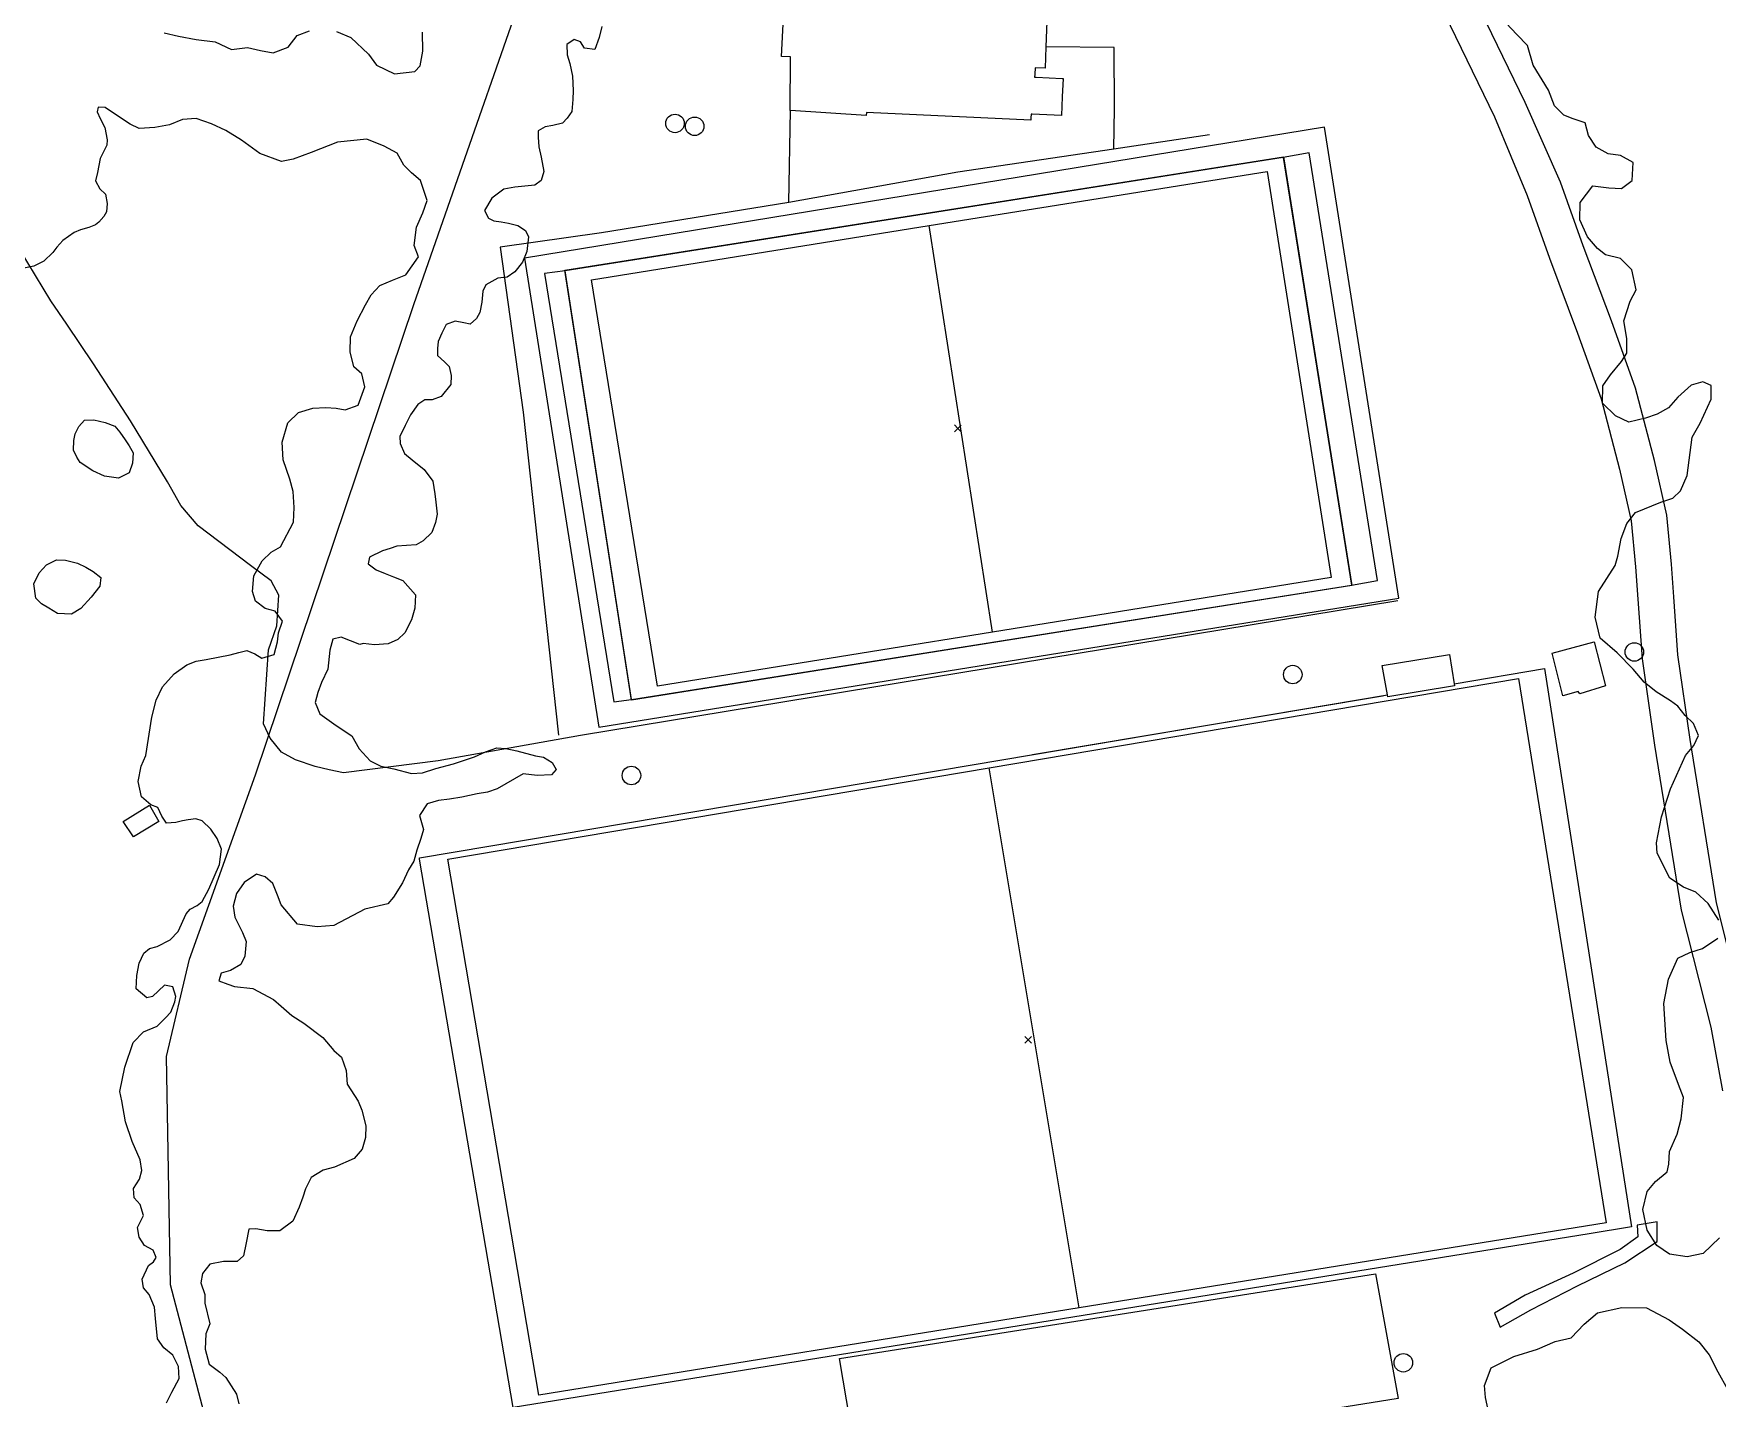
# Model space of a CAD drawing. Header units: metres. Extents: x 4652992 to 4879070, y 2074171 to 2309877.
# Drawn here: x 4653619.9 to 4653760, y 2307623.4 to 2307737.1 of the extents above; entities that cross this region are included whole.
import ezdxf

# ---------------------------------------------------------------- set-up
doc = ezdxf.new("R2010")
doc.units = ezdxf.units.M
doc.header["$MEASUREMENT"] = 0
doc.linetypes.add('DGN Style 2', pattern=[66.27138, 39.762828, -26.508552])
doc.linetypes.add('DGN Style 3', pattern=[92.779933, 66.271381, -26.508552])
doc.layers.get('0').update_dxf_attribs({"color": 4, "lineweight": 0})
for name, color, linetype, lineweight in [('Level 1', 2, 'Continuous', 0), ('Level 19', 38, 'DGN Style 3', 0), ('Level 27', 30, 'Continuous', 0), ('Level 30', 5, 'Continuous', 0), ('Level 31', 38, 'Continuous', 0), ('Level 37', 3, 'Continuous', 0), ('Level 38', 3, 'Continuous', 0), ('Level 40', 1, 'Continuous', 0), ('Level 41', 4, 'Continuous', 0), ('Level 54', 30, 'DGN Style 2', 0), ('Level 61', 4, 'Continuous', 0), ('Level 63', 3, 'Continuous', 0)]:
    doc.layers.add(name, color=color, linetype=linetype, lineweight=lineweight)

# ---------------------------------------------------------------- blocks, each defined once
blk = doc.blocks.new('POSTE')
at = {"color": 0, "linetype": 'ByBlock', "lineweight": -2}
blk.add_circle((0, 0), 0.77, dxfattribs=at)
blk = doc.blocks.new('COTA')
at = {"color": 0, "linetype": 'ByBlock', "lineweight": -2, "ltscale": 10}
for p, q in [((0, 0), (-1.419522, -1.408457)), ((-1.408457, 1.419522), (0, 0)), ((1.419522, 1.408457), (0, 0)), ((0, 0), (1.408457, -1.419522))]:
    blk.add_line(p, q, dxfattribs=at)

msp = doc.modelspace()

# ---------------------------------------------------------------- linework, layer by layer
at = {"layer": 'Level 1'}
msp.add_polyline3d([(4653733.4079, 2307689.832094, 1370.4125), (4653665.399477, 2307678.619875, 1370.2875), (4653653.563906, 2307676.529482, 1370.225), (4653645.679079, 2307675.512881, 1369.7625), (4653644.508913, 2307675.760317, 1369.3875), (4653643.344118, 2307676.034304, 1368.9875), (4653641.686526, 2307676.605898, 1368.4625), (4653640.541506, 2307677.235293, 1368.1125), (4653639.593691, 2307678.403689, 1367.6875), (4653639.040896, 2307679.599489, 1367.3125), (4653639.455874, 2307685.763308, 1366.425), (4653640.153322, 2307687.745913, 1366.1125), (4653640.307497, 2307690.313479, 1365.625), (4653639.669314, 2307691.499697, 1365.375), (4653637.9657, 2307692.772707, 1364.875), (4653633.606509, 2307696.073122, 1363.5125), (4653632.157717, 2307697.762331, 1362.2), (4653631.047732, 2307699.739687, 1361.225), (4653627.980898, 2307704.813906, 1358.1625), (4653624.899905, 2307709.559084, 1355.8), (4653622.684084, 2307712.876711, 1354.2375), (4653621.344485, 2307714.819704, 1352.9125), (4653618.151675, 2307720.086489, 1349.975)], dxfattribs=at)
at = {"layer": 'Level 19', "linetype": 'DGN Style 3'}
for points in [[(4653762.376126, 2307654.980041, 1374.820187), (4653759.934022, 2307664.701, 1374.031073), (4653757.73867, 2307678.284098, 1372.869775), (4653756.722324, 2307685.342197, 1372.05289), (4653756.367241, 2307690.171539, 1371.376923), (4653756.191519, 2307692.900937, 1371.030244), (4653755.80516, 2307696.958658, 1370.419318), (4653754.776312, 2307701.520177, 1369.733145), (4653753.186534, 2307707.552044, 1368.715699), (4653751.182309, 2307713.14576, 1367.583419), (4653748.846741, 2307719.395922, 1366.616894), (4653746.950439, 2307724.701974, 1366.219049), (4653744.003388, 2307731.337845, 1365.825569), (4653739.837896, 2307739.932003, 1365.544839)], [(4653737.28538, 2307738.717572, 1365.449758), (4653741.445994, 2307730.133481, 1365.770898), (4653744.163159, 2307723.586788, 1366.2139), (4653746.028989, 2307718.366001, 1366.74178), (4653748.364983, 2307712.114699, 1367.695729), (4653750.31863, 2307706.662144, 1368.690572), (4653751.861665, 2307700.807625, 1369.682329), (4653752.836735, 2307696.484537, 1370.440664), (4653753.20067, 2307692.662328, 1370.996772), (4653753.374316, 2307689.96517, 1371.395329), (4653753.738061, 2307685.018021, 1371.961862), (4653754.77298, 2307677.830944, 1372.746703), (4653756.993023, 2307664.095079, 1373.912588), (4653759.444634, 2307654.336275, 1374.601733), (4653760.438899, 2307649.058869, 1374.896432)]]:
    msp.add_polyline3d(points, dxfattribs=at)
at = {"layer": 'Level 27'}
for p, q in [((4653723.884094, 2307726.75229, 1370.8977), (4653729.554806, 2307691.140064, 1370.8977)), ((4653669.659524, 2307681.616023, 1370.8977), (4653664.131587, 2307717.299642, 1370.8977))]:
    msp.add_line(p, q, dxfattribs=at)
at = {"layer": 'Level 27', "elevation": 1374.3052, "flags": 128}
msp.add_lwpolyline([(4653703.005752, 2307677.032516), (4653731.4838, 2307681.8218), (4653732.1474, 2307681.9334), (4653732.375579, 2307681.971793), (4653732.555528, 2307682.002071)], dxfattribs=at)
at = {"layer": 'Level 30', "color": 1, "elevation": 1377, "flags": 128}
msp.add_lwpolyline([(4653738.136825, 2307682.75727), (4653732.582104, 2307681.8521), (4653732.555728, 2307682.00209), (4653732.555725, 2307682.002104), (4653732.555492, 2307682.003432), (4653732.122849, 2307684.463639), (4653737.712028, 2307685.361676), (4653738.107706, 2307682.935801), (4653738.107707, 2307682.935795), (4653738.136825, 2307682.75727)], dxfattribs=at)
at = {"layer": 'Level 30', "color": 1}
for points in [[(4653704.506284, 2307745.885443, 1371.5), (4653704.141067, 2307735.970002, 1372.8548), (4653704.075193, 2307734.181558, 1372.9752), (4653703.227111, 2307734.219865, 1372.9752), (4653703.203224, 2307733.691017, 1371.29), (4653703.191675, 2307733.435325, 1370.4752), (4653703.313098, 2307733.42984, 1370.4752), (4653705.500088, 2307733.331056, 1370.4752), (4653705.567051, 2307733.328031, 1370.4752), (4653705.498454, 2307731.809366, 1370.4752), (4653705.42785, 2307730.246255, 1370.4752), (4653705.427179, 2307730.231398, 1370.4752), (4653702.995643, 2307730.341228, 1370.4752), (4653702.905435, 2307730.345302, 1370.4752), (4653702.891616, 2307730.03936, 1371.1687), (4653702.883517, 2307729.860043, 1371.5752), (4653689.198008, 2307730.478203, 1371.5), (4653689.183105, 2307730.251594, 1371.5), (4653682.870972, 2307730.653016, 1371.4001), (4653682.861919, 2307730.653591, 1371.4), (4653682.896773, 2307735.118912, 1372.9), (4653682.126668, 2307735.155563, 1372.9), (4653683.241451, 2307756.848116, 1370.5)], [(4653750.695549, 2307682.754522, 1376.4), (4653748.550662, 2307682.089841, 1376.5), (4653748.411911, 2307682.294572, 1376.5), (4653747.136484, 2307681.923219, 1376.8), (4653746.251939, 2307685.469866, 1376.8), (4653749.761714, 2307686.419116, 1376.4), (4653750.695549, 2307682.754522, 1376.4)], [(4653727.745225, 2307622.3285, 1383.6), (4653728.477636, 2307617.785752, 1383.6), (4653728.438353, 2307617.779419, 1383.6), (4653722.509597, 2307616.823547, 1383.5646), (4653722.741699, 2307615.40135, 1383.4246), (4653723.114268, 2307613.118445, 1383.2), (4653713.596514, 2307611.565152, 1383.2), (4653712.963521, 2307615.443798, 1383.4), (4653708.39159, 2307614.697661, 1383.4), (4653707.167652, 2307614.497914, 1383.4), (4653707.163746, 2307614.521849, 1383.4021), (4653706.443593, 2307618.934562, 1383.7809), (4653706.414714, 2307619.111517, 1383.796), (4653706.407203, 2307619.15754, 1383.8), (4653688.725743, 2307616.271934, 1384.1), (4653686.965842, 2307626.772485, 1384.1), (4653731.550809, 2307633.814841, 1384.1), (4653733.452344, 2307623.428043, 1384.0289), (4653727.717033, 2307622.50336, 1383.6), (4653727.745225, 2307622.3285, 1383.6)]]:
    msp.add_polyline3d(points, dxfattribs=at)
at = {"layer": 'Level 31', "elevation": 1370.2784, "flags": 128}
msp.add_lwpolyline([(4653630.338377, 2307671.463613), (4653628.21071, 2307670.188179), (4653627.353249, 2307671.462485), (4653629.549934, 2307672.829084), (4653630.338377, 2307671.463613)], dxfattribs=at)
at = {"layer": 'Level 37'}
for points in [[(4653651.849386, 2307602.811574, 1383.5507), (4653651.151013, 2307607.252783, 1380.5784), (4653647.800469, 2307608.244483, 1378.9784), (4653643.276764, 2307609.890756, 1377.0784), (4653639.772891, 2307611.294735, 1376.6784), (4653636.428975, 2307615.585533, 1376.5784), (4653635.26272, 2307617.785628, 1376.4784), (4653631.295726, 2307632.898599, 1374.5885), (4653630.978828, 2307651.905628, 1372.9885), (4653632.872677, 2307659.998734, 1372.3885), (4653638.384466, 2307675.353417, 1370.5885), (4653651.545836, 2307714.50879, 1368.8885), (4653663.895733, 2307749.902892, 1367.8885), (4653667.221793, 2307754.683886, 1367.5885), (4653670.317512, 2307760.701377, 1367.0885), (4653675.527598, 2307773.317437, 1366.9885)], [(4653682.740212, 2307722.998887, 1371.978387), (4653667.164074, 2307720.462974, 1371.678387), (4653658.741353, 2307719.27158, 1371.278387), (4653660.633797, 2307705.537008, 1371.578387), (4653663.57466, 2307678.668119, 1371.578387)]]:
    msp.add_polyline3d(points, dxfattribs=at)
at = {"layer": 'Level 38'}
for points in [[(4653709.777197, 2307727.447109, 1371.668415), (4653709.832678, 2307730.82686, 1370.278387), (4653709.826128, 2307735.909275, 1369.978387), (4653704.141067, 2307735.970002, 1369.978387)], [(4653717.737143, 2307728.619575, 1371.478387), (4653709.777197, 2307727.447109, 1371.668415), (4653696.793002, 2307725.534592, 1371.978387), (4653682.740212, 2307722.998887, 1371.978387), (4653682.870972, 2307730.653016, 1371.244109)], [(4653729.578854, 2307691.10457, 1374.422241), (4653669.650748, 2307681.569812, 1374.422241), (4653664.098562, 2307717.377827, 1374.422241), (4653723.901616, 2307726.790115, 1374.522241), (4653729.578854, 2307691.10457, 1374.422241)], [(4653738.107707, 2307682.935795, 1376.430252), (4653745.605656, 2307684.196763, 1376.422241), (4653752.861289, 2307637.714404, 1376.122241), (4653749.333908, 2307637.144414, 1376.129823), (4653659.81711, 2307622.679394, 1376.322241), (4653659.817109, 2307622.679402, 1376.322241), (4653652.022849, 2307668.344202, 1376.521755), (4653652.003891, 2307668.455274, 1376.522241), (4653652.003904, 2307668.455276, 1376.522241), (4653698.009861, 2307676.192334, 1376.473091), (4653732.555492, 2307682.003432, 1376.436375), (4653732.555725, 2307682.002104, 1376.436185), (4653732.555728, 2307682.00209, 1376.436183)]]:
    msp.add_polyline3d(points, dxfattribs=at)
at = {"layer": 'Level 40', "color": 3, "flags": 128}
for points, elevation in [([(4653624.154401, 2307704.881434), (4653624.911024, 2307704.919917), (4653625.861995, 2307704.672384), (4653626.681046, 2307704.388566), (4653627.081347, 2307703.87633), (4653627.518669, 2307703.23284), (4653627.858802, 2307702.732358), (4653628.187369, 2307702.17212), (4653628.14583, 2307701.311938), (4653627.863691, 2307700.498658), (4653626.966113, 2307700.053426), (4653625.811598, 2307700.216468), (4653624.835142, 2307700.654927), (4653623.784557, 2307701.355966), (4653623.492949, 2307701.784992), (4653623.236027, 2307702.393347), (4653623.266023, 2307703.193873), (4653623.370096, 2307703.731833), (4653623.677789, 2307704.354129), (4653624.154401, 2307704.881434)], 1363.044685), ([(4653621.816725, 2307693.241375), (4653622.55827, 2307693.220426), (4653623.564624, 2307692.962724), (4653624.248559, 2307692.644361), (4653624.861094, 2307692.278185), (4653625.510461, 2307691.781399), (4653625.432256, 2307691.055946), (4653624.697842, 2307690.149607), (4653623.832142, 2307689.207045), (4653623.058458, 2307688.740343), (4653621.886272, 2307688.783273), (4653621.165376, 2307689.232223), (4653620.552709, 2307689.598389), (4653620.082811, 2307690.060243), (4653619.942195, 2307691.260551), (4653620.365896, 2307692.165792), (4653620.994583, 2307692.845895), (4653621.816725, 2307693.241375)], 1366.344685)]:
    msp.add_lwpolyline(points, dxfattribs=dict(at, elevation=elevation))
at = {"layer": 'Level 40', "color": 3}
for points in [[(4653630.767256, 2307737.123963, 1359.47598), (4653631.963274, 2307736.854641, 1360.07598), (4653633.44198, 2307736.577127, 1360.675979), (4653635.027713, 2307736.373067, 1361.27598), (4653636.385031, 2307735.740291, 1361.875979), (4653637.704097, 2307735.900885, 1362.77598), (4653638.797774, 2307735.650355, 1363.375979), (4653639.852794, 2307735.454382, 1363.97598), (4653641.08177, 2307735.920715, 1363.97598), (4653641.841162, 2307736.903418, 1363.97598), (4653642.860932, 2307737.277656, 1364.57598)], [(4653667.199092, 2307737.661055, 1372.375979), (4653666.972166, 2307736.728603, 1372.375979), (4653666.592682, 2307735.733024, 1372.375979), (4653665.747489, 2307735.858109, 1371.77598), (4653665.397834, 2307736.373405, 1371.77598), (4653664.895092, 2307736.561411, 1371.77598), (4653664.275924, 2307736.146902, 1371.77598), (4653664.291068, 2307735.295214, 1371.77598), (4653664.512605, 2307734.581706, 1371.77598), (4653664.754185, 2307733.506921, 1371.77598), (4653664.79769, 2307732.336989, 1371.77598), (4653664.786183, 2307731.579868, 1371.77598), (4653664.681503, 2307730.572996, 1371.77598), (4653664.305392, 2307730.021363, 1371.77598), (4653663.910933, 2307729.607325, 1371.77598), (4653663.10855, 2307729.407261, 1371.77598), (4653662.460943, 2307729.310857, 1371.77598), (4653661.901597, 2307728.973773, 1371.77598), (4653661.888376, 2307728.440279, 1371.77598), (4653661.955125, 2307727.623065, 1371.77598), (4653662.151743, 2307726.780403, 1371.77598), (4653662.368406, 2307725.576429, 1371.77598), (4653662.132129, 2307724.818588, 1371.77598), (4653661.607741, 2307724.429894, 1371.77598), (4653659.959169, 2307724.287845, 1372.07598), (4653659.027115, 2307724.11315, 1372.07598), (4653658.030191, 2307723.370564, 1372.07598), (4653657.424454, 2307722.328015, 1372.07598), (4653657.749171, 2307721.683846, 1372.07598), (4653658.200316, 2307721.461536, 1372.07598), (4653658.814547, 2307721.385936, 1372.07598), (4653659.420441, 2307721.267308, 1372.07598), (4653660.191103, 2307721.071763, 1372.07598), (4653660.833614, 2307720.678028, 1372.07598), (4653661.088352, 2307720.136936, 1372.07598), (4653660.942117, 2307718.915178, 1372.07598), (4653660.594431, 2307718.045427, 1372.07598), (4653659.943803, 2307717.234932, 1372.07598), (4653659.316388, 2307716.77713, 1372.07598), (4653658.539069, 2307716.705917, 1372.07598), (4653657.53208, 2307716.143686, 1372.07598), (4653657.294125, 2307715.609628, 1372.07598), (4653657.206058, 2307714.688942, 1372.07598), (4653657.039738, 2307713.828215, 1372.07598), (4653656.766806, 2307713.345628, 1372.07598), (4653656.225837, 2307712.870777, 1372.07598), (4653655.706394, 2307712.972342, 1372.07598), (4653654.970489, 2307713.116231, 1372.07598), (4653654.246276, 2307712.855832, 1372.07598), (4653653.880096, 2307712.123412, 1372.07598), (4653653.565518, 2307711.425553, 1372.07598), (4653653.500676, 2307710.857541, 1372.07598), (4653653.522064, 2307710.250513, 1371.47598), (4653654.09711, 2307709.735758, 1371.47598), (4653654.472138, 2307709.349516, 1371.47598), (4653654.642247, 2307708.600954, 1371.47598), (4653654.63071, 2307707.843177, 1371.47598), (4653653.807619, 2307706.841549, 1371.47598), (4653653.082694, 2307706.580761, 1371.47598), (4653652.45103, 2307706.570006, 1371.47598), (4653651.88274, 2307706.189175, 1371.47598), (4653651.266171, 2307705.325914, 1371.47598), (4653650.822937, 2307704.428771, 1371.47598), (4653650.37969, 2307703.5316, 1371.47598), (4653650.401454, 2307702.946065, 1371.47598), (4653650.779973, 2307702.11204, 1371.47598), (4653651.398458, 2307701.588905, 1371.47598), (4653652.413549, 2307700.767655, 1372.07598), (4653653.125556, 2307699.811354, 1372.07598), (4653653.291921, 2307698.738628, 1372.07598), (4653653.383438, 2307698.052032, 1372.07598), (4653653.491623, 2307697.064967, 1372.07598), (4653653.353255, 2307696.348904, 1372.07598), (4653653.043177, 2307695.517704, 1372.07598), (4653652.314809, 2307694.84235, 1372.07598), (4653651.727625, 2307694.510982, 1372.07598), (4653650.132026, 2307694.376192, 1372.07598), (4653649.572445, 2307694.188027, 1372.07598), (4653648.94081, 2307694.013898, 1372.07598), (4653647.865903, 2307693.480252, 1372.07598), (4653647.755164, 2307692.907287, 1372.07598), (4653648.406345, 2307692.408786, 1372.07598), (4653649.17106, 2307692.111121, 1372.07598), (4653649.86371, 2307691.827507, 1372.07598), (4653650.628362, 2307691.529867, 1372.07598), (4653651.693201, 2307690.336944, 1372.675979), (4653651.629726, 2307689.235652, 1372.675979), (4653651.364195, 2307688.247952, 1372.675979), (4653650.783152, 2307687.173186, 1372.675979), (4653650.226916, 2307686.613281, 1372.675979), (4653649.41044, 2307686.252524, 1372.675979), (4653648.275543, 2307686.176496, 1372.675979), (4653647.326019, 2307686.28712, 1372.675979), (4653647.057961, 2307686.205591, 1372.07598), (4653645.502685, 2307686.820625, 1371.47598), (4653644.798198, 2307686.660213, 1371.47598), (4653644.545924, 2307685.742188, 1371.47598), (4653644.385283, 2307684.136743, 1371.47598), (4653643.875055, 2307683.045679, 1371.47598), (4653643.564498, 2307682.213323, 1371.47598), (4653643.32606, 2307681.366918, 1371.47598), (4653643.712521, 2307680.422857, 1372.375979), (4653645.081523, 2307679.470922, 1373.57598), (4653646.388653, 2307678.606967, 1374.77598), (4653646.998718, 2307677.526025, 1374.77598), (4653647.923342, 2307676.531997, 1374.77598), (4653648.800927, 2307676.06529, 1374.77598), (4653649.877093, 2307675.856058, 1374.77598), (4653651.352165, 2307675.461427, 1374.47598), (4653652.254731, 2307675.508087, 1374.47598), (4653653.369709, 2307675.883649, 1374.47598), (4653654.857168, 2307676.260778, 1374.47598), (4653656.599646, 2307676.851617, 1374.175979), (4653657.49951, 2307677.269138, 1374.175979), (4653658.457307, 2307677.601293, 1374.175979), (4653659.188786, 2307677.533069, 1374.175979), (4653660.121737, 2307677.351588, 1374.175979), (4653661.673806, 2307676.943291, 1373.875979), (4653662.3199, 2307676.817614, 1373.875979), (4653663.054373, 2307676.378393, 1373.875979), (4653663.388538, 2307675.794781, 1373.875979), (4653663.004871, 2307675.350781, 1373.875979), (4653661.801118, 2307675.288521, 1373.875979), (4653660.638659, 2307675.440492, 1373.875979), (4653658.468952, 2307674.192038, 1374.175979), (4653657.668488, 2307673.903261, 1374.175979), (4653656.823788, 2307673.7712, 1374.175979), (4653655.524691, 2307673.499951, 1374.77598), (4653654.523421, 2307673.324548, 1374.77598), (4653653.607599, 2307673.206524, 1374.77598), (4653652.664162, 2307672.945828, 1374.77598), (4653652.02703, 2307671.95946, 1374.77598), (4653652.337774, 2307670.793982, 1375.675979), (4653652.132293, 2307670.056895, 1375.97598), (4653651.79647, 2307669.087815, 1375.97598), (4653651.546004, 2307668.176014, 1375.97598), (4653651.108227, 2307667.448332, 1375.97598), (4653650.601639, 2307666.364569, 1375.97598), (4653649.852673, 2307665.180044, 1375.97598), (4653649.370751, 2307664.60861, 1375.97598), (4653647.474987, 2307664.159388, 1375.375979), (4653644.88045, 2307662.807595, 1374.77598), (4653643.491083, 2307662.700301, 1374.175979), (4653641.867018, 2307662.934385, 1373.57598), (4653640.502959, 2307664.528373, 1372.97598), (4653640.209405, 2307665.32777, 1372.97598), (4653639.799549, 2307666.298237, 1372.97598), (4653639.162723, 2307666.867306, 1372.97598), (4653638.456706, 2307667.078586, 1372.97598), (4653637.426833, 2307666.387488, 1372.97598), (4653636.80119, 2307665.469392, 1372.97598), (4653636.521665, 2307664.409852, 1372.97598), (4653636.643619, 2307663.495168, 1372.97598), (4653637.276353, 2307662.217254, 1372.675979), (4653637.583929, 2307661.489042, 1372.675979), (4653637.492681, 2307660.243897, 1372.675979), (4653637.138196, 2307659.56977, 1372.675979), (4653636.293346, 2307659.064968, 1372.675979), (4653635.503823, 2307658.846568, 1372.675979), (4653635.307203, 2307658.216067, 1372.675979), (4653636.071869, 2307657.919283, 1372.675979), (4653636.634261, 2307657.735995, 1372.675979), (4653638.144813, 2307657.573518, 1373.57598), (4653639.863897, 2307656.659828, 1374.175979), (4653640.499564, 2307656.091965, 1374.175979), (4653641.394982, 2307655.325565, 1374.175979), (4653642.389808, 2307654.688149, 1374.175979), (4653643.983735, 2307653.475429, 1375.07598), (4653644.894364, 2307652.410986, 1375.07598), (4653645.528992, 2307651.844049, 1375.07598), (4653645.909873, 2307650.734274, 1375.07598), (4653645.990045, 2307649.608745, 1375.07598), (4653646.903393, 2307648.173914, 1375.07598), (4653647.209709, 2307647.448628, 1375.07598), (4653647.549214, 2307646.124945, 1375.07598), (4653647.513499, 2307645.169881, 1375.07598), (4653647.248825, 2307644.185112, 1375.07598), (4653646.581345, 2307643.426248, 1375.07598), (4653644.95373, 2307642.705057, 1375.07598), (4653644.010168, 2307642.443526, 1375.07598), (4653642.997621, 2307641.825264, 1375.07598), (4653642.517627, 2307640.88194, 1375.07598), (4653642.308011, 2307640.182357, 1375.07598), (4653641.999068, 2307639.35394, 1375.07598), (4653641.477678, 2307638.196496, 1375.07598), (4653640.383659, 2307637.401775, 1375.675979), (4653639.338623, 2307637.38187, 1375.675979), (4653638.406558, 2307637.561984, 1375.675979), (4653637.805396, 2307637.530242, 1375.675979), (4653637.584928, 2307636.389552, 1375.675979), (4653637.378236, 2307635.320136, 1375.675979), (4653636.837766, 2307634.832874, 1375.675979), (4653635.720794, 2307634.826738, 1375.675979), (4653634.5624, 2307634.606697, 1375.675979), (4653633.966705, 2307633.834169, 1375.675979), (4653633.815091, 2307633.049828, 1375.675979), (4653634.151727, 2307632.097251, 1375.675979), (4653634.157335, 2307631.356517, 1375.675979), (4653634.560826, 2307629.653477, 1376.875979), (4653634.252557, 2307628.826997, 1376.875979), (4653634.179896, 2307627.53094, 1376.875979)], [(4653645.119164, 2307737.234347, 1366.375979), (4653646.299676, 2307736.748129, 1366.675979), (4653647.776719, 2307735.359186, 1366.97598), (4653648.443539, 2307734.439363, 1367.57598), (4653649.944635, 2307733.712851, 1368.47598), (4653651.623402, 2307733.906746, 1369.07598), (4653652.072462, 2307734.374399, 1370.57598), (4653652.296901, 2307735.601309, 1371.77598), (4653652.275798, 2307737.189396, 1371.77598)], [(4653760.112668, 2307663.257103, 1378), (4653759.245403, 2307664.629857, 1378), (4653758.221681, 2307665.581665, 1378), (4653757.172938, 2307666.011656, 1378), (4653756.034521, 2307666.760127, 1378), (4653755.00179, 2307668.842582, 1378), (4653754.937144, 2307669.682948, 1378), (4653755.355795, 2307671.858884, 1378), (4653756.107146, 2307674.195612, 1378), (4653757.355125, 2307676.962921, 1377.1), (4653758.046386, 2307677.807562, 1377.1), (4653758.432443, 2307678.636371, 1377.1), (4653758.017676, 2307679.621447, 1377.1), (4653757.314628, 2307680.28608, 1377.1), (4653756.712305, 2307681.081767, 1377.1), (4653756.11291, 2307681.500162, 1377.1), (4653754.900083, 2307682.264372, 1377.1), (4653753.919609, 2307683.058608, 1377.1), (4653752.994985, 2307684.143391, 1377.1), (4653751.670876, 2307685.518305, 1376.8), (4653750.259712, 2307686.743203, 1375.3), (4653749.83773, 2307688.488114, 1375.3), (4653750.098152, 2307690.628666, 1375.3), (4653751.496079, 2307692.773475, 1375.3), (4653751.723275, 2307693.560236, 1375.3), (4653752.003574, 2307695.016643, 1375.3), (4653752.474911, 2307696.284528, 1375.3), (4653753.18226, 2307697.203963, 1375.3), (4653755.307504, 2307698.040854, 1374.7), (4653756.282576, 2307698.379387, 1374.7), (4653756.934309, 2307699.008019, 1374.7), (4653757.478986, 2307700.262495, 1374.7), (4653757.899918, 2307703.467208, 1373.8), (4653758.577584, 2307704.621644, 1373.8), (4653759.496847, 2307706.637233, 1373.8), (4653759.487957, 2307707.774651, 1373.8), (4653758.784442, 2307708.063951, 1373.8), (4653757.822247, 2307707.798233, 1373.8), (4653756.71958, 2307706.802835, 1373.8), (4653755.937617, 2307705.895967, 1373.8), (4653754.994867, 2307705.373443, 1373.2), (4653754.007201, 2307705.059061, 1372), (4653752.647, 2307704.717985, 1372), (4653751.529103, 2307705.240663, 1372), (4653750.43634, 2307706.290014, 1372), (4653750.483787, 2307707.723566, 1372), (4653751.121356, 2307708.66178, 1372), (4653752.021322, 2307709.776331, 1372), (4653752.455717, 2307710.450534, 1372), (4653752.4609, 2307711.664452, 1372), (4653752.214785, 2307713.155436, 1372), (4653752.745679, 2307714.779428, 1371.4), (4653753.25463, 2307715.717021, 1370.5), (4653752.889098, 2307717.386884, 1370.5), (4653751.926968, 2307718.336701, 1370.5), (4653750.690612, 2307718.655409, 1370.5), (4653750.025588, 2307719.166447, 1370.5), (4653749.192319, 2307720.137364, 1369.3), (4653748.548374, 2307721.559978, 1369.3), (4653748.596024, 2307722.999353, 1369.3), (4653749.630043, 2307724.397509, 1369.3), (4653750.970671, 2307724.210482, 1369.3), (4653752.030594, 2307724.154816, 1369.3), (4653752.922986, 2307724.818184, 1369.3), (4653752.98475, 2307726.330808, 1369.3), (4653751.950196, 2307726.915247, 1369.3), (4653750.904417, 2307727.044463, 1369.3), (4653749.928118, 2307727.609068, 1368.7), (4653749.272451, 2307728.577343, 1368.7), (4653749.013904, 2307729.620235, 1368.7), (4653748.009482, 2307729.970259, 1368.7), (4653747.22632, 2307730.276807, 1368.7), (4653746.454304, 2307731.039091, 1368.7), (4653745.943093, 2307732.3607, 1368.7), (4653744.666768, 2307734.438036, 1367.8), (4653744.211544, 2307736.056085, 1367.8), (4653743.318949, 2307736.995921, 1367.8), (4653742.426311, 2307737.935803, 1367.8)], [(4653630.974778, 2307623.080857, 1376.875979), (4653631.39999, 2307623.961885, 1376.875979), (4653632.0293, 2307625.107624, 1376.875979), (4653631.963028, 2307626.083378, 1376.875979), (4653631.484692, 2307627.037251, 1376.875979), (4653630.734181, 2307627.63818, 1376.875979), (4653630.218029, 2307628.396655, 1376.875979), (4653630.038248, 2307630.103943, 1376.875979), (4653629.975184, 2307631.046635, 1376.57598), (4653629.515486, 2307632.098817, 1376.57598), (4653629.059616, 2307632.643194, 1376.57598), (4653628.946054, 2307633.375041, 1376.57598), (4653629.467934, 2307634.491273, 1376.57598), (4653629.887758, 2307634.815861, 1376.57598), (4653630.110882, 2307635.178426, 1376.57598), (4653629.870627, 2307635.782601, 1376.57598), (4653629.131091, 2307636.178977, 1376.57598), (4653628.70357, 2307636.870054, 1376.57598), (4653628.550281, 2307637.660293, 1376.57598), (4653629.053268, 2307638.678688, 1376.57598), (4653628.771356, 2307639.595192, 1376.57598), (4653628.266298, 2307640.149169, 1376.57598), (4653628.211362, 2307640.920411, 1376.57598), (4653628.716275, 2307641.684846, 1376.57598), (4653628.907219, 2307642.408539, 1376.57598), (4653628.772836, 2307643.296538, 1376.57598), (4653628.117544, 2307644.840935, 1375.97598), (4653627.564568, 2307646.47051, 1375.97598), (4653627.236859, 2307648.208801, 1375.97598), (4653627.097251, 2307648.998516, 1375.375979), (4653627.500005, 2307651.006554, 1374.77598), (4653628.203394, 2307653.056708, 1374.77598), (4653629.043419, 2307653.961749, 1374.77598), (4653630.183472, 2307654.437295, 1373.875979), (4653630.878352, 2307655.117252, 1373.875979), (4653631.328295, 2307655.590085, 1373.875979), (4653631.666256, 2307656.449568, 1373.27598), (4653631.75172, 2307656.89159, 1373.27598), (4653631.498873, 2307657.704887, 1373.27598), (4653630.807102, 2307657.838941, 1373.27598), (4653629.807535, 2307656.911605, 1373.27598), (4653629.324793, 2307656.801309, 1373.27598), (4653628.440892, 2307657.533103, 1373.27598), (4653628.50159, 2307658.642419, 1373.27598), (4653628.701048, 2307659.673873, 1373.27598), (4653629.069682, 2307660.519643, 1373.27598), (4653629.550498, 2307660.885039, 1373.27598), (4653630.200467, 2307661.064761, 1373.27598), (4653631.281763, 2307661.619422, 1373.27598), (4653631.94746, 2307662.319461, 1372.675979), (4653632.60883, 2307663.787337, 1372.07598), (4653632.941919, 2307664.182111, 1372.07598), (4653633.51296, 2307664.479673, 1372.07598), (4653633.935504, 2307664.80603, 1372.07598), (4653634.491192, 2307665.821099, 1372.07598), (4653635.38147, 2307667.874595, 1372.675979), (4653635.529629, 2307669.171608, 1372.675979), (4653635.187225, 2307670.053946, 1372.675979), (4653634.667975, 2307670.817662, 1372.675979), (4653633.931917, 2307671.521515, 1372.675979), (4653633.397492, 2307671.676293, 1372.675979), (4653632.766082, 2307671.594934, 1372.675979), (4653632.29251, 2307671.533912, 1372.675979), (4653631.750462, 2307671.384191, 1372.675979), (4653630.970624, 2307671.331632, 1372.675979), (4653630.571108, 2307671.919189, 1372.675979), (4653630.249558, 2307672.644611, 1372.675979), (4653629.675065, 2307672.858182, 1372.675979), (4653628.879833, 2307673.522629, 1372.675979), (4653628.61336, 2307674.798398, 1372.675979), (4653628.860519, 2307676.076381, 1372.675979), (4653629.238974, 2307676.971828, 1372.675979), (4653629.740234, 2307680.159602, 1373.27598), (4653630.114464, 2307681.564407, 1373.27598), (4653630.638847, 2307682.685217, 1373.27598), (4653631.617386, 2307683.768578, 1373.27598), (4653632.64849, 2307684.519123, 1372.675979), (4653633.426295, 2307684.826703, 1372.675979), (4653634.274446, 2307684.967604, 1372.675979), (4653636.260666, 2307685.330277, 1372.07598), (4653636.985811, 2307685.530895, 1371.47598), (4653637.637214, 2307685.710579, 1371.47598), (4653638.301987, 2307685.427969, 1371.47598), (4653638.898182, 2307685.056562, 1371.47598), (4653639.9342, 2307685.365668, 1371.47598), (4653640.193056, 2307686.438884, 1371.47598), (4653640.286269, 2307687.186823, 1371.47598), (4653640.625118, 2307688.142285, 1371.47598), (4653640.015591, 2307688.975981, 1371.47598), (4653639.183301, 2307689.189132, 1371.47598), (4653638.377582, 2307689.805707, 1371.47598), (4653638.124155, 2307690.621184, 1371.47598), (4653638.22302, 2307691.929863, 1371.47598), (4653638.925645, 2307693.171957, 1371.47598), (4653639.681633, 2307693.89287, 1371.47598), (4653640.458256, 2307694.347304, 1370.875979), (4653641.521526, 2307696.389128, 1370.875979), (4653641.601403, 2307697.600296, 1370.875979), (4653641.502103, 2307698.948625, 1370.875979), (4653641.237029, 2307699.971492, 1370.875979), (4653640.670723, 2307701.564284, 1370.875979), (4653640.59999, 2307703.060406, 1370.875979), (4653641.062924, 2307704.656813, 1370.875979), (4653641.94715, 2307705.506454, 1370.875979), (4653643.15156, 2307705.884642, 1370.875979), (4653644.212543, 2307705.936927, 1370.27598), (4653645.074642, 2307705.870911, 1370.27598), (4653645.818466, 2307705.725679, 1370.27598), (4653646.924513, 2307706.123527, 1370.27598), (4653647.477302, 2307707.65236, 1370.27598), (4653647.221603, 2307708.725289, 1370.27598), (4653646.563593, 2307709.314179, 1370.27598), (4653646.237296, 2307710.554384, 1370.27598), (4653646.27715, 2307711.825349, 1370.27598), (4653646.84143, 2307713.147243, 1370.27598), (4653647.525978, 2307714.478322, 1371.175979), (4653647.994312, 2307715.306147, 1371.175979), (4653648.710188, 2307716.085531, 1371.175979), (4653649.774534, 2307716.541341, 1371.175979), (4653650.888316, 2307716.987438, 1371.175979), (4653651.944737, 2307718.466125, 1371.175979), (4653651.561908, 2307719.409237, 1371.175979), (4653651.757752, 2307720.954097, 1371.175979), (4653652.292531, 2307722.126158, 1371.175979), (4653652.650263, 2307723.179634, 1371.175979), (4653652.094093, 2307724.820606, 1371.175979), (4653651.347683, 2307725.477487, 1371.175979), (4653650.70025, 2307726.115002, 1371.175979), (4653650.146943, 2307727.115781, 1370.57598), (4653649.08261, 2307727.691334, 1369.07598), (4653647.64367, 2307728.277297, 1367.875979), (4653645.186239, 2307728.011688, 1367.27598), (4653642.991383, 2307727.148634, 1366.07598), (4653641.514578, 2307726.593284, 1365.175979), (4653640.547758, 2307726.421752, 1365.175979), (4653638.737556, 2307727.073824, 1363.97598), (4653637.208913, 2307728.178269, 1363.07598), (4653635.889198, 2307728.994743, 1361.875979), (4653634.704233, 2307729.559169, 1361.27598), (4653633.446793, 2307729.994675, 1360.675979), (4653632.286268, 2307729.918447, 1359.77598), (4653631.214695, 2307729.467761, 1359.175979), (4653629.98737, 2307729.238152, 1358.27598), (4653628.687174, 2307729.156605, 1357.675979), (4653627.93384, 2307729.524425, 1357.07598), (4653627.233709, 2307730.004189, 1355.875979), (4653625.8549, 2307730.917749, 1354.97598), (4653625.294322, 2307730.928846, 1354.97598), (4653625.188872, 2307730.554884, 1354.97598), (4653625.441632, 2307729.979264, 1354.97598), (4653625.829339, 2307729.245702, 1354.97598), (4653626.028173, 2307728.220283, 1354.97598), (4653626.006148, 2307727.764225, 1354.97598), (4653625.679941, 2307727.104615, 1354.97598), (4653625.460422, 2307726.654306, 1354.97598), (4653625.236952, 2307725.495037, 1355.57598), (4653625.070349, 2307724.804801, 1355.57598), (4653625.406243, 2307724.1477, 1355.57598), (4653625.880597, 2307723.693516, 1355.57598), (4653626.026531, 2307722.909307, 1355.57598), (4653625.961656, 2307722.232033, 1355.57598), (4653625.75458, 2307721.845402, 1355.57598), (4653625.331805, 2307721.369512, 1355.57598), (4653625.053617, 2307721.128193, 1355.57598), (4653624.514356, 2307720.905049, 1355.57598), (4653623.815731, 2307720.713047, 1355.57598), (4653623.27643, 2307720.489889, 1355.57598), (4653622.35253, 2307719.82978, 1354.97598), (4653621.8471, 2307719.27079, 1354.97598), (4653621.499919, 2307718.845302, 1354.97598), (4653620.760123, 2307718.101841, 1354.97598), (4653619.922091, 2307717.706439, 1354.97598), (4653618.439746, 2307717.403985, 1354.97598)], [(4653760.186556, 2307636.806941, 1381), (4653758.80934, 2307635.500929, 1381), (4653757.481703, 2307635.233945, 1381), (4653756.020149, 2307635.442374, 1381), (4653754.959177, 2307636.172482, 1381), (4653754.154077, 2307637.452366, 1381), (4653753.80818, 2307639.167675, 1381), (4653754.172335, 2307640.670332, 1381), (4653754.859685, 2307641.510896, 1381), (4653755.83655, 2307642.295232, 1381), (4653755.961573, 2307642.945191, 1381), (4653756.01128, 2307643.984327, 1381), (4653756.664906, 2307645.430584, 1381), (4653756.987314, 2307646.716365, 1381), (4653757.179268, 2307648.477202, 1380.4), (4653756.75903, 2307649.573508, 1378.9), (4653756.062932, 2307651.43724, 1378.9), (4653755.729901, 2307653.230457, 1378.9), (4653755.535178, 2307656.321964, 1378), (4653755.925915, 2307658.353078, 1378), (4653756.711053, 2307660.081625, 1378), (4653757.709149, 2307660.564649, 1378), (4653758.751983, 2307660.888432, 1378), (4653760.051751, 2307661.764115, 1378)], [(4653741.00928, 2307622.110971, 1385.5), (4653740.711141, 2307623.514826, 1385.5), (4653740.621228, 2307624.52415, 1385.5), (4653741.184395, 2307625.973913, 1385.5), (4653743.064478, 2307626.938592, 1384.9), (4653745.030662, 2307627.550747, 1384.9), (4653746.503761, 2307628.187342, 1384.9), (4653747.842445, 2307628.495375, 1384.9), (4653748.914563, 2307629.634859, 1384.9), (4653750.015672, 2307630.555948, 1384.9), (4653752.054295, 2307631.015772, 1384.3), (4653754.10846, 2307630.972603, 1384.3), (4653755.97819, 2307629.971849, 1384.3), (4653757.107051, 2307629.198688, 1384.9), (4653758.469098, 2307628.155211, 1384.9), (4653759.325433, 2307627.067973, 1384.9), (4653760.047555, 2307625.652387, 1384.9), (4653760.83812, 2307624.223601, 1384.9), (4653762.030667, 2307622.627946, 1384.3)], [(4653634.179896, 2307627.53094, 1376.875979), (4653634.503224, 2307626.302953, 1376.875979), (4653635.391539, 2307625.62483, 1376.875979), (4653635.915065, 2307625.169116, 1376.875979), (4653636.78121, 2307623.789969, 1377.77598), (4653636.983229, 2307622.991918, 1377.77598)]]:
    msp.add_polyline3d(points, dxfattribs=at)
at = {"layer": 'Level 41'}
for p, q in [((4653699.681786, 2307687.226347, 1370.897683), (4653694.430068, 2307721.074668, 1370.897683)), ((4653706.89283, 2307630.969002, 1374.322241), (4653699.425969, 2307675.934915, 1374.271667))]:
    msp.add_line(p, q, dxfattribs=at)
at = {"layer": 'Level 41', "elevation": 1370.897683, "flags": 128}
msp.add_lwpolyline([(4653727.865084, 2307691.77292), (4653699.681786, 2307687.226347), (4653671.823985, 2307682.732283), (4653666.314477, 2307716.57102), (4653694.430068, 2307721.074668), (4653722.544828, 2307725.578182), (4653727.865084, 2307691.77292)], dxfattribs=at)
at = {"layer": 'Level 41'}
msp.add_polyline3d([(4653750.753445, 2307638.050545, 1374.322241), (4653706.89283, 2307630.969002, 1374.322241), (4653661.947923, 2307623.712393, 1374.322241), (4653654.374803, 2307668.327854, 1374.322241), (4653699.425969, 2307675.934915, 1374.271667), (4653743.455188, 2307683.369416, 1374.222241), (4653750.753445, 2307638.050545, 1374.322241)], dxfattribs=at)
at = {"layer": 'Level 54', "linetype": 'Continuous'}
for points in [[(4653733.510092, 2307690.051169, 1370.690205), (4653727.307572, 2307729.274026, 1370.690205), (4653660.752071, 2307718.366773, 1370.690205), (4653666.937041, 2307679.333713, 1370.590205), (4653733.510092, 2307690.051169, 1370.690205)], [(4653731.726, 2307691.5436, 1370.5902), (4653726.0301, 2307727.1429, 1370.5902), (4653723.884094, 2307726.75229, 1370.6001), (4653664.131587, 2307717.299642, 1370.8977), (4653662.403253, 2307717.086351, 1370.5902), (4653668.1789, 2307681.4263, 1370.5902), (4653669.659524, 2307681.616023, 1370.8977), (4653729.554806, 2307691.140064, 1370.8977), (4653731.726, 2307691.5436, 1370.5902)], [(4653741.930257, 2307629.371934, 1377), (4653744.486737, 2307630.801449, 1376.9), (4653748.362654, 2307632.801558, 1376), (4653752.301933, 2307634.72278, 1374.9), (4653754.990786, 2307636.496912, 1374.9), (4653754.977969, 2307638.138838, 1374.9), (4653753.326121, 2307637.850196, 1374.9), (4653753.378708, 2307636.903131, 1374.9), (4653751.904575, 2307635.830399, 1374.9), (4653747.991874, 2307633.865585, 1375.9), (4653743.995142, 2307632.036956, 1376.7), (4653741.452301, 2307630.538844, 1377), (4653741.930257, 2307629.371934, 1377)]]:
    msp.add_polyline3d(points, dxfattribs=at)

# ---------------------------------------------------------------- block references
at = {"layer": 'Level 61', "zscale": 0.1}
for p in [(4653673.274414, 2307729.580777, 1369.778387), (4653674.910235, 2307729.34363, 1369.778387), (4653753.095179, 2307685.582127, 1372.178387), (4653724.672609, 2307683.702197, 1373.978387), (4653669.64931, 2307675.298947, 1373.578387), (4653733.872352, 2307626.40886, 1378)]:
    msp.add_blockref('POSTE', p, dxfattribs=at)
at = {"layer": 'Level 63', "xscale": 0.2, "yscale": 0.2, "zscale": 0.1}
for p in [(4653696.802023, 2307704.193489, 1370.8977), (4653702.661512, 2307653.298938, 1374.3052)]:
    msp.add_blockref('COTA', p, dxfattribs=at)

doc.saveas('drawing.dxf')
